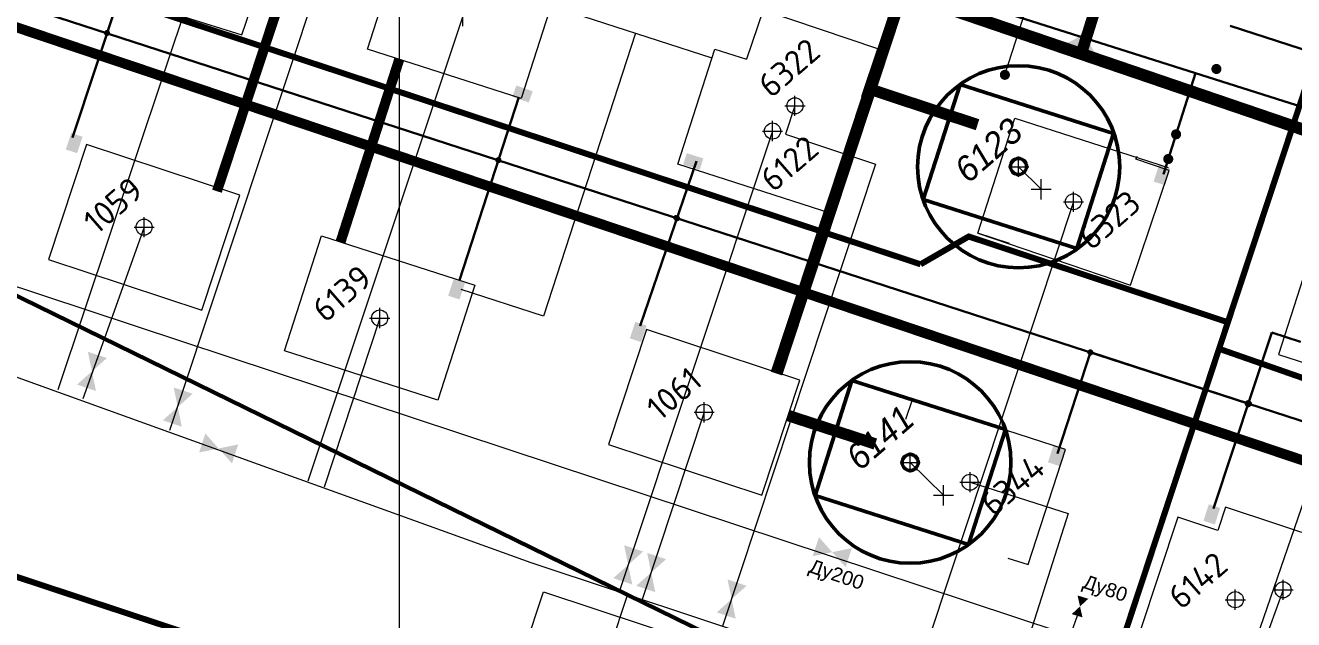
# Model space of a CAD drawing. Header units: millimetres. Extents: x 519 to 9564855, y -810 to 5021775.
# Drawn here: x 9523814 to 9524444, y 5000502 to 5000796 of the extents above; entities that cross this region are included whole.
import ezdxf

# ---------------------------------------------------------------- set-up
doc = ezdxf.new("R2010")
doc.units = ezdxf.units.MM
doc.header["$LTSCALE"] = 2
doc.header["$MEASUREMENT"] = 0
doc.header["$PDMODE"] = 2
doc.header["$PDSIZE"] = 5
doc.linetypes.add('1', pattern=[0])
doc.linetypes.add('DASHED2', pattern=[9.525, 6.35, -3.175])
for name, color, linetype in [('160 скважин на 2012 год', 7, 'Continuous'), ('164 скв. на 2011 год (измененные)', 121, 'Continuous'), ('Existing roads', 41, 'Continuous'), ('Future Roads', 44, 'Continuous'), ('GRID_PULKOVO', 7, 'Continuous'), ('OilColl&Flowlines', 3, 'Continuous'), ('Stage 9.Frame&Text', 7, 'Continuous'), ('МГ-земельный участок', 7, 'Continuous'), ('Скважины на 2013 год.', 21, '1'), ('Скважины на 2014 год', 70, 'Continuous'), ('Скважины на 2015 год', 7, 'Continuous')]:
    doc.layers.add(name, color=color, linetype=linetype)
for name, color, linetype, lineweight in [('160 скважин на 2012 год - Электрика', 192, 'Continuous', 30), ('160 скважин на2012 год.Выкидные линии', 5, 'Continuous', 30), ('WELLS(drilled after 2000y)', 6, 'Continuous', 40), ('Новый водовод', 5, 'g_122_vpr', 30), ('Скважины на 2026', 222, 'Continuous', 50), ('СНГ_трубопроводы', 244, 'Continuous', 50), ('Электро', 1, 'Continuous', 30), ('Электроснаб', 1, 'Continuous', 18), ('Электроснабжене', 1, 'Continuous', 18)]:
    doc.layers.add(name, color=color, linetype=linetype, lineweight=lineweight)
doc.styles.add('92051501$0$STANDARD', font='simplex.shx')
doc.styles.add('Arial', font='arial.ttf', dxfattribs={"height": 30})
doc.styles.add('Elect', font='isocpeur.ttf')
doc.styles.add('Line_GUGK', font='')
doc.styles.get('Line_GUGK').set_extended_font_data('Bm431', italic=True)
doc.linetypes.add('g_122_vpr', pattern='A,2,-2,3,-0.6,["Впр",Line_GUGK,S=2,R=0,X=0,Y=-1],-6.4,3,-2,8,-2,8,-2,6', length=45)
doc.linetypes.add('WTR_LINE', pattern='A,0.5,-0.2,["W",92051501$0$STANDARD,S=0.1,R=0,X=-0.1,Y=-0.05],-0.05', length=0.75)

msp = doc.modelspace()

# ---------------------------------------------------------------- hatches: boundary and pattern name
at = {"layer": '160 скважин на 2012 год - Электрика', "lineweight": 0, "ltscale": 7.5}
msp.add_hatch(color=1, dxfattribs=at).paths.add_polyline_path([(9524382.54173, 5000725.29116), (9524376.91936, 5000727.11722), (9524374.25722, 5000718.92057), (9524379.8796, 5000717.09452)])
at = {"layer": 'Existing roads', "lineweight": 0}
h = msp.add_hatch(color=256, dxfattribs=at)
h.paths.add_polyline_path([(9524340.10525, 5000791.78398), (9524338.47532, 5000792.25172, -0.155118741), (9524329.14877, 5000787.30047), (9524337.65799, 5000784.40717)])
h.paths.add_polyline_path([(9524341.67199, 5000791.33437), (9524340.10525, 5000791.78398), (9524337.65799, 5000784.40717), (9524346.40624, 5000781.4326, -0.161550784)])
at = {"layer": 'Электро', "ltscale": 0.5}
for points in [[(9524064.23181, 5000758.1671), (9524066.1968, 5000763.74243), (9524058.06874, 5000766.60712), (9524056.10374, 5000761.03178)], [(9524149.06389, 5000724.75393), (9524150.85966, 5000730.38605), (9524142.6488, 5000733.00403), (9524140.85304, 5000727.3719)], [(9524382.54109, 5000725.29077), (9524376.91872, 5000727.11683), (9524374.25658, 5000718.92019), (9524379.87896, 5000717.09413)], [(9524024.26041, 5000662.25768), (9524029.87265, 5000660.40069), (9524032.57988, 5000668.58255), (9524026.96764, 5000670.43953)], [(9524114.38382, 5000641.11228), (9524119.99605, 5000639.25529), (9524122.70328, 5000647.43715), (9524117.09105, 5000649.29413)], [(9524321.83767, 5000579.58116), (9524327.46004, 5000577.7551), (9524330.12218, 5000585.95174), (9524324.49981, 5000587.7778)]]:
    msp.add_hatch(color=256, dxfattribs=at).paths.add_polyline_path(points)
at = {"layer": 'Электро'}
for points in [[(9523834.53506, 5000734.84741), (9523840.14729, 5000732.99043), (9523842.85452, 5000741.17229), (9523837.24229, 5000743.02927)], [(9524398.97556, 5000550.58135), (9524404.5878, 5000548.72437), (9524407.29502, 5000556.90623), (9524401.68279, 5000558.76321)]]:
    msp.add_hatch(color=256, dxfattribs=at).paths.add_polyline_path(points)
at = {"layer": 'Электроснаб', "linetype": 'ByBlock', "lineweight": 0, "ltscale": 0.5}
for points in [[(9524064.23181, 5000758.1671), (9524066.1968, 5000763.74243), (9524058.06874, 5000766.60712), (9524056.10374, 5000761.03178)], [(9524149.06389, 5000724.75393), (9524150.85966, 5000730.38605), (9524142.6488, 5000733.00403), (9524140.85304, 5000727.3719)], [(9524382.54109, 5000725.29077), (9524376.91872, 5000727.11683), (9524374.25658, 5000718.92019), (9524379.87896, 5000717.09413)], [(9524024.26041, 5000662.25768), (9524029.87265, 5000660.40069), (9524032.57988, 5000668.58255), (9524026.96764, 5000670.43953)], [(9524114.38382, 5000641.11228), (9524119.99605, 5000639.25529), (9524122.70328, 5000647.43715), (9524117.09105, 5000649.29413)], [(9524321.83767, 5000579.58116), (9524327.46004, 5000577.7551), (9524330.12218, 5000585.95174), (9524324.49981, 5000587.7778)]]:
    msp.add_hatch(color=1, dxfattribs=at).paths.add_polyline_path(points)
at = {"layer": 'Электроснаб', "linetype": 'ByBlock', "lineweight": 0}
for points in [[(9523834.53506, 5000734.84741), (9523840.14729, 5000732.99043), (9523842.85452, 5000741.17229), (9523837.24229, 5000743.02927)], [(9524398.97556, 5000550.58135), (9524404.5878, 5000548.72437), (9524407.29502, 5000556.90623), (9524401.68279, 5000558.76321)]]:
    msp.add_hatch(color=1, dxfattribs=at).paths.add_polyline_path(points)
at = {"layer": 'Электроснабжене', "linetype": 'ByBlock', "lineweight": 0, "ltscale": 0.5}
for points in [[(9524064.23181, 5000758.1671), (9524066.1968, 5000763.74243), (9524058.06874, 5000766.60712), (9524056.10374, 5000761.03178)], [(9524149.06389, 5000724.75393), (9524150.85966, 5000730.38605), (9524142.6488, 5000733.00403), (9524140.85304, 5000727.3719)], [(9524382.54109, 5000725.29077), (9524376.91872, 5000727.11683), (9524374.25658, 5000718.92019), (9524379.87896, 5000717.09413)], [(9524024.26041, 5000662.25768), (9524029.87265, 5000660.40069), (9524032.57988, 5000668.58255), (9524026.96764, 5000670.43953)], [(9524114.38382, 5000641.11228), (9524119.99605, 5000639.25529), (9524122.70328, 5000647.43715), (9524117.09105, 5000649.29413)], [(9524321.83767, 5000579.58116), (9524327.46004, 5000577.7551), (9524330.12218, 5000585.95174), (9524324.49981, 5000587.7778)]]:
    msp.add_hatch(color=1, dxfattribs=at).paths.add_polyline_path(points)
at = {"layer": 'Электроснабжене', "linetype": 'ByBlock', "lineweight": 0}
for points in [[(9523834.53506, 5000734.84741), (9523840.14729, 5000732.99043), (9523842.85452, 5000741.17229), (9523837.24229, 5000743.02927)], [(9524398.97556, 5000550.58135), (9524404.5878, 5000548.72437), (9524407.29502, 5000556.90623), (9524401.68279, 5000558.76321)]]:
    msp.add_hatch(color=1, dxfattribs=at).paths.add_polyline_path(points)

# ---------------------------------------------------------------- linework, layer by layer
at = {"color": 3, "linetype": 'ByBlock', "lineweight": 0, "ltscale": 80}
for points in [[(9523965.02185, 5000833.35343), (9523965.02185, 5000833.35343), (9523885.98104, 5000595.40338)], [(9524196.3, 5000756.5), (9524191.63275, 5000742.44316), (9524236.24934, 5000727.4845), (9524160.41336, 5000498.29098)]]:
    msp.add_lwpolyline(points, dxfattribs=at)
at = {"layer": '160 скважин на 2012 год', "color": 8, "linetype": 'ByBlock', "lineweight": 0, "ltscale": 80, "const_width": 0.2, "elevation": 0.00005}
msp.add_lwpolyline([(9524286.89802, 5000747.12821), (9524233.85751, 5000764.68828)], dxfattribs=at)
at = {"layer": '160 скважин на 2012 год', "color": 0, "linetype": 'ByBlock', "lineweight": 0, "elevation": 0.00005}
msp.add_lwpolyline([(9524287.12239, 5000693.68742), (9524286.97441, 5000693.23885), (9524362.7659, 5000667.53401), (9524382.04454, 5000724.37762), (9524365.4269, 5000730.01961)], dxfattribs=at)
at = {"layer": '160 скважин на 2012 год', "color": 0, "linetype": 'ByBlock', "lineweight": 0}
msp.add_circle((9524334.5, 5000708.9), 4, dxfattribs=at)
msp.add_point((9524334.5, 5000708.9), dxfattribs=at)
at = {"layer": '160 скважин на 2012 год - Электрика', "color": 1, "linetype": 'ByBlock', "lineweight": 0, "ltscale": 80}
for p, q in [((9524300.47372, 5000771.89807, 0), (9524355.02349, 5000940.92859)), ((9524379.1398, 5000722.6673, 0), (9524385.40393, 5000742.37489, 0))]:
    msp.add_line(p, q, dxfattribs=at)
at = {"layer": '160 скважин на 2012 год - Электрика', "color": 1, "linetype": 'ByBlock', "lineweight": 0, "ltscale": 80, "const_width": 2.5}
for points, elevation in [([(9524299.22372, 5000771.89807, 1), (9524301.72372, 5000771.89807, 1)], 0), ([(9524404.16745, 5000774.80382, 1), (9524406.66745, 5000774.80382, 1)], 0.00005), ([(9524384.15393, 5000742.37489, 1), (9524386.65393, 5000742.37489, 1)], 0), ([(9524380.25852, 5000730.11761, 1), (9524382.75852, 5000730.11761, 1)], 0)]:
    msp.add_lwpolyline(points, format="xyb", close=True, dxfattribs=dict(at, elevation=elevation))
at = {"layer": '160 скважин на2012 год.Выкидные линии', "color": 3, "linetype": 'ByBlock', "lineweight": 0, "ltscale": 80}
msp.add_lwpolyline([(9524334.5, 5000708.9), (9524254.5112, 5000467.15571)], dxfattribs=at)
at = {"layer": '164 скв. на 2011 год (измененные)', "color": 0, "linetype": 'ByBlock', "lineweight": 0, "elevation": 0.00005}
msp.add_lwpolyline([(9524229.48877, 5000761.21422), (9524237.46029, 5000784.77926), (9524180.60157, 5000804.01328), (9524172.3406, 5000779.59261)], dxfattribs=at)
at = {"layer": '164 скв. на 2011 год (измененные)', "color": 0, "linetype": 'ByBlock', "lineweight": 0}
msp.add_circle((9524196.3, 5000756.5), 4, dxfattribs=at)
msp.add_point((9524196.3, 5000756.5), dxfattribs=at)
at = {"layer": 'DEFPOINTS', "color": 1, "lineweight": 0, "ltscale": 80}
msp.add_point((9523873.4, 5000696.3), dxfattribs=at)
at = {"layer": 'Existing roads', "linetype": 'ByBlock', "lineweight": 0, "const_width": 6, "flags": 128}
msp.add_lwpolyline([(9524774.62817, 5000692.21688, 0.006073519), (9524774.62817, 5000692.21688, -0.212670047), (9524624.79718, 5000684.51566), (9522916.99772, 5001267.47845)], format="xyb", dxfattribs=at)
at = {"layer": 'Existing roads', "lineweight": 0, "const_width": 5.7, "flags": 128}
for points in [[(9524352.09673, 5000826.05855), (9524338.52602, 5000782.89927)], [(9524192.92074, 5000602.80183), (9524236.18988, 5000588.70656)]]:
    msp.add_lwpolyline(points, dxfattribs=at)
at = {"layer": 'Existing roads', "linetype": 'ByBlock', "lineweight": 0, "const_width": 6, "elevation": 0.00005, "flags": 128}
msp.add_lwpolyline([(9524187.16295, 5000623.6465), (9524249.67366, 5000813.17507)], dxfattribs=at)
at = {"layer": 'Existing roads', "linetype": 'ByBlock', "lineweight": 0, "ltscale": 5, "const_width": 5}
msp.add_lwpolyline([(9524000, 5000779.59825), (9523970.85371, 5000688.96697)], dxfattribs=at)
at = {"layer": 'Existing roads', "lineweight": 0, "const_width": 5.7, "elevation": 0.00005, "flags": 128}
msp.add_lwpolyline([(9524233.85751, 5000764.68828), (9524286.89802, 5000747.12821)], dxfattribs=at)
at = {"layer": 'Future Roads', "linetype": 'ByBlock', "lineweight": 0, "ltscale": 25, "const_width": 5, "elevation": 0.00005}
msp.add_lwpolyline([(9523972.38765, 5000904.4914), (9523909.54665, 5000714.13635)], dxfattribs=at)
at = {"layer": 'GRID_PULKOVO', "lineweight": 0}
msp.add_line((9524000, 5011000), (9524000, 4992000), dxfattribs=at)
at = {"layer": 'OilColl&Flowlines', "linetype": 'ByBlock', "lineweight": 0}
for p, q in [((9522799.78042, 5000986.75038), (9524065.21851, 5000529.78924)), ((9524151.3, 5000604.4), (9524120.55433, 5000511.47961)), ((9524065.21851, 5000529.78924), (9524376.73037, 5000426.7156)), ((9524438.5, 5000516.3), (9524402.71033, 5000417.86789))]:
    msp.add_line(p, q, dxfattribs=at)
at = {"layer": 'OilColl&Flowlines', "color": 3, "linetype": 'ByBlock', "lineweight": 0, "ltscale": 25}
msp.add_line((9523873.4, 5000696.3), (9523843.01704, 5000611.13138), dxfattribs=at)
at = {"layer": 'OilColl&Flowlines', "color": 3, "lineweight": 0}
for points in [[(9523854.93273, 5000631.33587), (9523847.5167, 5000624.73039), (9523845.50421, 5000634.4556)], [(9523849.5292, 5000615.00518), (9523840.10068, 5000618.12491), (9523847.5167, 5000624.73039)]]:
    msp.add_solid(points, dxfattribs=at)
at = {"layer": 'OilColl&Flowlines', "linetype": 'ByBlock', "lineweight": 0}
for points in [[(9523897.51696, 5000613.61381), (9523890.10093, 5000607.00833), (9523888.08843, 5000616.73354)], [(9523892.11343, 5000597.28312), (9523882.68491, 5000600.40285), (9523890.10093, 5000607.00833)], [(9524120.99996, 5000535.29271), (9524113.58393, 5000528.68723), (9524111.57143, 5000538.41244)], [(9524132.40847, 5000531.49808), (9524124.99244, 5000524.8926), (9524122.97994, 5000534.61781)], [(9524115.59643, 5000518.96202), (9524106.16791, 5000522.08175), (9524113.58393, 5000528.68723)], [(9524127.00494, 5000515.16739), (9524117.57641, 5000518.28712), (9524124.99244, 5000524.8926)], [(9524172.31292, 5000518.29442), (9524164.8969, 5000511.68894), (9524162.8844, 5000521.41415)], [(9524166.9094, 5000501.96373), (9524157.48087, 5000505.08346), (9524164.8969, 5000511.68894)]]:
    msp.add_solid(points, dxfattribs=at)
at = {"layer": 'OilColl&Flowlines', "lineweight": 0}
for points in [[(9523903.79426, 5000593.88036), (9523910.39974, 5000586.46434), (9523900.67453, 5000584.45184)], [(9523920.12495, 5000588.47684), (9523917.00522, 5000579.04831), (9523910.39974, 5000586.46434)]]:
    msp.add_solid(points, dxfattribs=at)
at = {"layer": 'Stage 9.Frame&Text', "color": 0, "linetype": 'ByBlock', "lineweight": 0, "elevation": 0.00005}
msp.add_lwpolyline([(9523825.99218, 5000680.2859), (9523901.9727, 5000655.14532), (9523920.82814, 5000712.13072), (9523844.84761, 5000737.2713)], close=True, dxfattribs=at)
at = {"layer": 'Stage 9.Frame&Text', "color": 0, "lineweight": 0, "elevation": 0.00005}
msp.add_lwpolyline([(9524406.11109, 5000545.79883), (9524386.24761, 5000552.3713), (9524367.39218, 5000495.3859), (9524443.3727, 5000470.24532), (9524447.19907, 5000481.80948)], dxfattribs=at)
at = {"layer": 'Stage 9.Frame&Text', "color": 0, "linetype": 'ByBlock', "lineweight": 0}
for centre in [(9523873.4, 5000696.3), (9524414.8, 5000511.4)]:
    msp.add_circle(centre, 4, dxfattribs=at)
msp.add_point((9523873.4, 5000696.3), dxfattribs=at)
at = {"layer": 'Stage 9.Frame&Text', "color": 0, "linetype": 'ByBlock', "lineweight": 0, "ltscale": 5}
msp.add_point((9524414.8, 5000511.4), dxfattribs=at)
at = {"layer": 'WELLS(drilled after 2000y)', "color": 0, "linetype": 'ByBlock', "lineweight": 0}
msp.add_lwpolyline([(9524103.88202, 5000588.47759), (9524179.86255, 5000563.33701), (9524198.71798, 5000620.32241), (9524122.73745, 5000645.46299)], close=True, dxfattribs=at)
msp.add_lwpolyline([(9524447.19907, 5000481.80948), (9524467.06255, 5000475.23701), (9524485.91798, 5000532.22241), (9524409.93745, 5000557.36299), (9524406.11109, 5000545.79883)], dxfattribs=at)
for centre in [(9524151.3, 5000604.4), (9524438.5, 5000516.3)]:
    msp.add_circle(centre, 4, dxfattribs=at)
at = {"layer": 'WELLS(drilled after 2000y)', "color": 0, "linetype": 'ByBlock', "lineweight": 0, "ltscale": 80}
for p in [(9524151.3, 5000604.4), (9524438.5, 5000516.3)]:
    msp.add_point(p, dxfattribs=at)
at = {"layer": 'МГ-земельный участок', "color": 0, "linetype": 'DASHED2', "lineweight": 25, "ltscale": 5, "const_width": 2}
msp.add_lwpolyline([(9522167.80801, 4999999.48247), (9521654, 5002362), (9522840, 5002532), (9525642, 5002155), (9528521, 5002235), (9531281, 5003464), (9533105, 5001043), (9546614, 4998215), (9544978, 4995525), (9543652, 4996420), (9539605, 4995735), (9529554.6705, 4998798.09585), (9529554.71722, 4998845.23995), (9529525.402, 4998845.269), (9529525.36994, 4998882.97318), (9529309.91997, 4998882.84552), (9526935, 5000017), (9526935, 4999132), (9522906, 5001105), (9522683.367, 5000265.06642), (9522496, 5000315)], close=True, dxfattribs=at)
at = {"layer": 'Новый водовод', "color": 5, "linetype": 'WTR_LINE', "lineweight": 0, "ltscale": 40, "const_width": 3}
for points in [[(9522948.4, 5002102.54), (9522579.30404, 5001066.25219), (9522803.12057, 5000994.80708), (9522756.95, 5000871.24), (9524314.11, 5000356)], [(9522726.76162, 5001184.77028), (9524258.65271, 5000677.86962)], [(9524314.11452, 5000355.99851), (9524314.11452, 5000355.99851), (9524314.11452, 5000355.99851), (9524314.11452, 5000355.99851), (9524314.11452, 5000355.99851), (9524314.11452, 5000355.99851), (9524575.71808, 5001146.61901)], [(9524406.74038, 5000635.9329), (9525343.15905, 5000308.88892)]]:
    msp.add_lwpolyline(points, dxfattribs=at)
at = {"layer": 'Новый водовод', "color": 5, "linetype": 'WTR_LINE', "lineweight": 0, "ltscale": 50, "const_width": 3}
msp.add_lwpolyline([(9524258.65271, 5000677.86962), (9524282.53007, 5000691.64807), (9524411.09926, 5000649.1066)], dxfattribs=at)
at = {"layer": 'Скважины на 2013 год.', "color": 3, "linetype": 'ByBlock', "lineweight": 0, "ltscale": 5}
for p, q in [((9524283.2, 5000569.7), (9524331.85153, 5000554.19386)), ((9524331.85153, 5000554.19386), (9524299.37917, 5000452.30971)), ((9524113.20652, 5000513.91087), (9524100.1, 5000474.3))]:
    msp.add_line(p, q, dxfattribs=at)
at = {"layer": 'Скважины на 2013 год.', "color": 0, "linetype": 'ByBlock', "lineweight": 0}
msp.add_lwpolyline([(9524302.00585, 5000532.05364), (9524312.01178, 5000528.83582), (9524330.49691, 5000585.91734), (9524254.38822, 5000610.56418), (9524251.21181, 5000600.75553)], dxfattribs=at)
msp.add_circle((9524283.2, 5000569.7), 4, dxfattribs=at)
msp.add_point((9524283.2, 5000569.7), dxfattribs=at)
at = {"layer": 'Скважины на 2014 год', "color": 0, "linetype": 'ByBlock', "lineweight": 0}
msp.add_lwpolyline([(9524052.68202, 5000458.37759), (9524071.53745, 5000515.36299), (9524147.51798, 5000490.22241), (9524128.66255, 5000433.23701), (9524052.68202, 5000458.37759)], dxfattribs=at)
at = {"layer": 'Скважины на 2015 год', "color": 1, "lineweight": 0}
for p, q in [((9524670.53323, 5000527.69936, 0), (9523371.45281, 5000949.79618, 0)), ((9524075.16097, 5000806.09559), (9524155.11298, 5000780.38368)), ((9524117.19405, 5000792.5781), (9524071.54203, 5000652.07561, 0)), ((9524071.54203, 5000652.07561, 0), (9524030.74024, 5000665.33291, 0))]:
    msp.add_line(p, q, dxfattribs=at)
at = {"layer": 'Скважины на 2015 год', "color": 3, "linetype": 'ByBlock', "lineweight": 0, "ltscale": 5}
for p, q in [((9523905.3, 5000838.8), (9523830.53076, 5000615.5621)), ((9524031.5, 5000801), (9523954.56074, 5000570.29815)), ((9524185.2, 5000744), (9524109.11897, 5000515.26337)), ((9523990.3, 5000651.2), (9523962.76971, 5000567.29306)), ((9524479.3691, 5000649.446), (9524399.89102, 5000418.83956))]:
    msp.add_line(p, q, dxfattribs=at)
at = {"layer": 'Скважины на 2015 год', "color": 3, "linetype": 'ByBlock', "lineweight": 0, "ltscale": 5, "const_width": 5}
msp.add_lwpolyline([(9522939.81756, 5001088.63225), (9525845.00625, 5000110.09753)], dxfattribs=at)
at = {"layer": 'Скважины на 2015 год', "color": 0, "linetype": 'ByBlock', "lineweight": 0, "elevation": 0.00005}
for points in [[(9523893.71717, 5000884.56058), (9523888.874, 5000886.0951), (9523864.71058, 5000809.83155), (9523921.90825, 5000791.70899), (9523926.03838, 5000803.77499)], [(9524302.75306, 5000688.16457), (9524286.97441, 5000693.23885), (9524305.34342, 5000750.35785), (9524381.50208, 5000725.86584)], [(9524456.59285, 5000689.59451), (9524454.56857, 5000690.25016), (9524436.19956, 5000633.13116), (9524512.35822, 5000608.63915), (9524530.72723, 5000665.75815), (9524513.73669, 5000671.22217)]]:
    msp.add_lwpolyline(points, dxfattribs=at)
at = {"layer": 'Скважины на 2015 год', "color": 0, "linetype": 'ByBlock', "lineweight": 0}
for points in [[(9524078.76813, 5000817.31215), (9524060.39912, 5000760.19316), (9523984.24046, 5000784.68517), (9524002.60947, 5000841.80416), (9524078.76813, 5000817.31215)], [(9524232.65579, 5000760.19573), (9524214.28679, 5000703.07673), (9524138.12813, 5000727.56874), (9524156.49713, 5000784.68774), (9524172.3406, 5000779.59261)], [(9524037.56813, 5000667.51215), (9524019.19912, 5000610.39316), (9523943.04046, 5000634.88517), (9523961.40947, 5000692.00416), (9524037.56813, 5000667.51215)]]:
    msp.add_lwpolyline(points, dxfattribs=at)
at = {"layer": 'Скважины на 2015 год', "color": 0, "linetype": 'ByBlock', "lineweight": 0, "ltscale": 5}
for points in [[(9524229.48877, 5000761.21422), (9524232.65579, 5000760.19573)], [(9524365.87141, 5000731.38869), (9524365.42512, 5000730.01413)], [(9524365.87141, 5000731.38869), (9524365.50712, 5000730.2559)]]:
    msp.add_lwpolyline(points, dxfattribs=at)
at = {"layer": 'Скважины на 2015 год', "color": 0, "linetype": 'ByBlock', "lineweight": 0}
for centre in [(9524185.2, 5000744), (9523990.3, 5000651.2)]:
    msp.add_circle(centre, 4, dxfattribs=at)
for p in [(9524031.5, 5000801), (9524185.2, 5000744), (9524318.5, 5000715.1, -0.00005), (9523990.3, 5000651.2), (9524270, 5000563.2)]:
    msp.add_point(p, dxfattribs=at)
at = {"layer": 'Скважины на 2026', "lineweight": 5}
for p, q in [((9524318.5, 5000715.1, -0.00005), (9524307.3, 5000726.3)), ((9524270, 5000563.2), (9524253.5, 5000579.5))]:
    msp.add_line(p, q, dxfattribs=at)
at = {"layer": 'Скважины на 2026', "linetype": 'ByBlock', "ltscale": 50, "elevation": -0.00005}
msp.add_lwpolyline([(9524259.99635, 5000709.96957), (9524336.219, 5000685.67744), (9524354.4381, 5000742.84443), (9524278.21545, 5000767.13656)], close=True, dxfattribs=at)
at = {"layer": 'Скважины на 2026', "linetype": 'ByBlock', "ltscale": 50}
msp.add_lwpolyline([(9524206.27724, 5000563.06603), (9524282.49989, 5000538.7739), (9524300.71899, 5000595.94089), (9524224.49633, 5000620.23302)], close=True, dxfattribs=at)
for centre, radius in [((9524307.3, 5000726.3, -0.00005), 50.13517), ((9524253.5, 5000579.5), 50)]:
    msp.add_circle(centre, radius, dxfattribs=at)
at = {"layer": 'Скважины на 2026', "linetype": 'ByBlock'}
for centre in [(9524307.21723, 5000726.407, -0.00005), (9524253.5, 5000579.5)]:
    msp.add_circle(centre, 4, dxfattribs=at)
at = {"layer": 'Скважины на 2026', "linetype": 'ByBlock', "lineweight": 0}
for p in [(9524307.3, 5000726.3), (9524253.5, 5000579.5)]:
    msp.add_point(p, dxfattribs=at)
at = {"layer": 'СНГ_трубопроводы', "color": 3, "lineweight": 0, "ltscale": 2}
for p, q in [((9525355.89444, 5000155.26135), (9522774.28292, 5001009.29588)), ((9524336.31019, 5000503.43957), (9524333.59995, 5000495.40784))]:
    msp.add_line(p, q, dxfattribs=at)
for points in [[(9524208.21246, 5000542.41307), (9524214.81794, 5000534.99705), (9524205.09273, 5000532.98455)], [(9524224.54315, 5000537.00954), (9524221.42342, 5000527.58102), (9524214.81794, 5000534.99705)], [(9524336.5136, 5000513.50842), (9524341.84839, 5000511.85096), (9524337.74559, 5000508.05963)], [(9524333.6428, 5000504.2683), (9524337.74559, 5000508.05963), (9524338.97759, 5000502.61084)]]:
    msp.add_solid(points, dxfattribs=at)
at = {"layer": 'Электро', "ltscale": 0.5}
for p, q in [((9524670.53323, 5000527.69936, 0), (9523371.45281, 5000949.79618, 0)), ((9524670.53323, 5000527.69936, 0), (9523371.45281, 5000949.79618, 0)), ((9524126.59622, 5000858.0602, 0.00003), (9524664.16758, 5000687.19115, 0)), ((9523837.88265, 5000740.75328, 0.00001), (9523867.78157, 5000831.1146, 0.00001)), ((9524412.31698, 5000796.21109, 0.00005), (9524667.31535, 5000713.15449, 0)), ((9524379.13916, 5000722.66692, 0), (9524395.05189, 5000772.72998, 0)), ((9524029.83526, 5000669.92526), (9524059.36457, 5000760.84611)), ((9524119.44191, 5000647.27096, -0.00003), (9524147.46558, 5000729.09774)), ((9524404.03365, 5000556.74003, -0.00004), (9524432.93863, 5000644.08261, -0.00004)), ((9524432.93863, 5000644.08261, -0.00004), (9524447.20448, 5000639.44735, -0.00004)), ((9524326.55314, 5000583.90352), (9524342.88876, 5000634.1794))]:
    msp.add_line(p, q, dxfattribs=at)
at = {"layer": 'Электро', "ltscale": 80}
msp.add_line((9524342.88876, 5000634.1794), (9524421.23678, 5000608.72259), dxfattribs=at)
at = {"layer": 'Электро', "ltscale": 0.5, "const_width": 1.5}
for points, elevation in [([(9523854.2945, 5000792.9114, 1), (9523855.72108, 5000792.44788, 1)], 0), ([(9524137.03358, 5000700.9517, 1), (9524138.46017, 5000700.48818, 1)], -0.00001)]:
    msp.add_lwpolyline(points, format="xyb", close=True, dxfattribs=dict(at, elevation=elevation))
for points in [[(9524048.49652, 5000729.81134, 1), (9524049.92311, 5000729.34781, 1)], [(9524342.16904, 5000634.39136, 1), (9524343.59562, 5000633.92783, 1)], [(9524420.52349, 5000608.95435, 1), (9524421.95008, 5000608.49082, 1)]]:
    msp.add_lwpolyline(points, format="xyb", close=True, dxfattribs=at)
at = {"layer": 'Электро', "ltscale": 0.5}
for centre, radius, start, end in [((9523855.00779, 5000792.67964, 0), 1, 162, 342), ((9523855.00779, 5000792.67964, 0), 0.75, 162.00000005, 342.00000005), ((9523855.00779, 5000792.67964, 0), 0.75, 342.00000005, 162.00000005), ((9524049.20981, 5000729.57958), 1, 162, 342), ((9524049.20587, 5000729.58086), 0.75, 162.00000005, 342.00000005), ((9524049.20587, 5000729.58086), 0.75, 342.00000005, 162.00000005), ((9524137.17469, 5000700.99806, 0), 0.75, 162.00000005, 342.00000005), ((9524137.17469, 5000700.99806, 0), 0.75, 342.00000005, 162.00000005), ((9524137.74688, 5000700.71994, -0.00001), 1, 162, 342), ((9524342.88876, 5000634.1794), 0.75, 342.00000005, 162.00000005), ((9524342.88233, 5000634.15959), 1, 162, 342), ((9524342.88876, 5000634.1794), 0.75, 162.00000005, 342.00000005), ((9524421.23678, 5000608.72259), 1, 162, 342)]:
    msp.add_arc(centre, radius, start, end, dxfattribs=at)
at = {"layer": 'Электро', "ltscale": 80}
for start, end in [(342, 162), (162, 342)]:
    msp.add_arc((9524421.23678, 5000608.72259), 1.25, start, end, dxfattribs=at)
at = {"layer": 'Электроснаб', "color": 1, "linetype": 'ByBlock', "lineweight": 0, "ltscale": 0.5}
for p, q in [((9524670.53323, 5000527.69936, 0), (9523371.45281, 5000949.79618, 0)), ((9524670.53323, 5000527.69936, 0), (9523371.45281, 5000949.79618, 0)), ((9524126.59622, 5000858.0602, 0.00003), (9524664.16758, 5000687.19115, 0)), ((9523837.88265, 5000740.75328, 0.00001), (9523867.78157, 5000831.1146, 0.00001)), ((9524412.31698, 5000796.21109, 0.00005), (9524667.31535, 5000713.15449, 0)), ((9524379.13916, 5000722.66692, 0), (9524395.05189, 5000772.72998, 0)), ((9524029.83526, 5000669.92526), (9524059.36457, 5000760.84611)), ((9524119.44191, 5000647.27096, -0.00003), (9524147.46558, 5000729.09774)), ((9524404.03365, 5000556.74003, -0.00004), (9524432.93863, 5000644.08261, -0.00004)), ((9524432.93863, 5000644.08261, -0.00004), (9524447.20448, 5000639.44735, -0.00004)), ((9524326.55314, 5000583.90352), (9524342.88876, 5000634.1794))]:
    msp.add_line(p, q, dxfattribs=at)
at = {"layer": 'Электроснаб', "color": 1, "linetype": 'ByBlock', "lineweight": 0, "ltscale": 80}
msp.add_line((9524342.88876, 5000634.1794), (9524421.23678, 5000608.72259), dxfattribs=at)
at = {"layer": 'Электроснаб', "color": 1, "linetype": 'ByBlock', "lineweight": 0, "ltscale": 0.5, "const_width": 1.5}
for points, elevation in [([(9523854.2945, 5000792.9114, 1), (9523855.72108, 5000792.44788, 1)], 0), ([(9524137.03358, 5000700.9517, 1), (9524138.46017, 5000700.48818, 1)], -0.00001)]:
    msp.add_lwpolyline(points, format="xyb", close=True, dxfattribs=dict(at, elevation=elevation))
for points in [[(9524048.49652, 5000729.81134, 1), (9524049.92311, 5000729.34781, 1)], [(9524342.16904, 5000634.39136, 1), (9524343.59562, 5000633.92783, 1)], [(9524420.52349, 5000608.95435, 1), (9524421.95008, 5000608.49082, 1)]]:
    msp.add_lwpolyline(points, format="xyb", close=True, dxfattribs=at)
at = {"layer": 'Электроснаб', "color": 1, "linetype": 'ByBlock', "lineweight": 0, "ltscale": 0.5}
for centre, radius, start, end in [((9523855.00779, 5000792.67964, 0), 1, 162, 342), ((9523855.00779, 5000792.67964, 0), 0.75, 162.00000005, 342.00000005), ((9523855.00779, 5000792.67964, 0), 0.75, 342.00000005, 162.00000005), ((9524049.20981, 5000729.57958), 1, 162, 342), ((9524049.20587, 5000729.58086), 0.75, 162.00000005, 342.00000005), ((9524049.20587, 5000729.58086), 0.75, 342.00000005, 162.00000005), ((9524137.17469, 5000700.99806, 0), 0.75, 162.00000005, 342.00000005), ((9524137.17469, 5000700.99806, 0), 0.75, 342.00000005, 162.00000005), ((9524137.74688, 5000700.71994, -0.00001), 1, 162, 342), ((9524342.88876, 5000634.1794), 0.75, 342.00000005, 162.00000005), ((9524342.88233, 5000634.15959), 1, 162, 342), ((9524342.88876, 5000634.1794), 0.75, 162.00000005, 342.00000005), ((9524421.23678, 5000608.72259), 1, 162, 342)]:
    msp.add_arc(centre, radius, start, end, dxfattribs=at)
at = {"layer": 'Электроснаб', "color": 1, "linetype": 'ByBlock', "lineweight": 0, "ltscale": 80}
for start, end in [(342, 162), (162, 342)]:
    msp.add_arc((9524421.23678, 5000608.72259), 1.25, start, end, dxfattribs=at)
at = {"layer": 'Электроснабжене', "color": 1, "linetype": 'ByBlock', "lineweight": 0, "ltscale": 0.5}
for p, q in [((9524670.53323, 5000527.69936, 0), (9523371.45281, 5000949.79618, 0)), ((9524670.53323, 5000527.69936, 0), (9523371.45281, 5000949.79618, 0)), ((9524126.59622, 5000858.0602, 0.00003), (9524664.16758, 5000687.19115, 0)), ((9523837.88265, 5000740.75328, 0.00001), (9523867.78157, 5000831.1146, 0.00001)), ((9524412.31698, 5000796.21109, 0.00005), (9524667.31535, 5000713.15449, 0)), ((9524379.13916, 5000722.66692, 0), (9524395.05189, 5000772.72998, 0)), ((9524029.83526, 5000669.92526), (9524059.36457, 5000760.84611)), ((9524119.44191, 5000647.27096, -0.00003), (9524147.46558, 5000729.09774)), ((9524404.03365, 5000556.74003, -0.00004), (9524432.93863, 5000644.08261, -0.00004)), ((9524432.93863, 5000644.08261, -0.00004), (9524447.20448, 5000639.44735, -0.00004)), ((9524326.55314, 5000583.90352), (9524342.88876, 5000634.1794))]:
    msp.add_line(p, q, dxfattribs=at)
at = {"layer": 'Электроснабжене', "color": 1, "linetype": 'ByBlock', "lineweight": 0, "ltscale": 80}
msp.add_line((9524342.88876, 5000634.1794), (9524421.23678, 5000608.72259), dxfattribs=at)
at = {"layer": 'Электроснабжене', "color": 1, "linetype": 'ByBlock', "lineweight": 0, "ltscale": 0.5, "const_width": 1.5}
for points, elevation in [([(9523854.2945, 5000792.9114, 1), (9523855.72108, 5000792.44788, 1)], 0), ([(9524137.03358, 5000700.9517, 1), (9524138.46017, 5000700.48818, 1)], -0.00001)]:
    msp.add_lwpolyline(points, format="xyb", close=True, dxfattribs=dict(at, elevation=elevation))
for points in [[(9524048.49652, 5000729.81134, 1), (9524049.92311, 5000729.34781, 1)], [(9524342.16904, 5000634.39136, 1), (9524343.59562, 5000633.92783, 1)], [(9524420.52349, 5000608.95435, 1), (9524421.95008, 5000608.49082, 1)]]:
    msp.add_lwpolyline(points, format="xyb", close=True, dxfattribs=at)
at = {"layer": 'Электроснабжене', "color": 1, "linetype": 'ByBlock', "lineweight": 0, "ltscale": 0.5}
for centre, radius, start, end in [((9523855.00779, 5000792.67964, 0), 1, 162, 342), ((9523855.00779, 5000792.67964, 0), 0.75, 162.00000005, 342.00000005), ((9523855.00779, 5000792.67964, 0), 0.75, 342.00000005, 162.00000005), ((9524049.20981, 5000729.57958), 1, 162, 342), ((9524049.20587, 5000729.58086), 0.75, 162.00000005, 342.00000005), ((9524049.20587, 5000729.58086), 0.75, 342.00000005, 162.00000005), ((9524137.17469, 5000700.99806, 0), 0.75, 162.00000005, 342.00000005), ((9524137.17469, 5000700.99806, 0), 0.75, 342.00000005, 162.00000005), ((9524137.74688, 5000700.71994, -0.00001), 1, 162, 342), ((9524342.88876, 5000634.1794), 0.75, 342.00000005, 162.00000005), ((9524342.88233, 5000634.15959), 1, 162, 342), ((9524342.88876, 5000634.1794), 0.75, 162.00000005, 342.00000005), ((9524421.23678, 5000608.72259), 1, 162, 342)]:
    msp.add_arc(centre, radius, start, end, dxfattribs=at)
at = {"layer": 'Электроснабжене', "color": 1, "linetype": 'ByBlock', "lineweight": 0, "ltscale": 80}
for start, end in [(342, 162), (162, 342)]:
    msp.add_arc((9524421.23678, 5000608.72259), 1.25, start, end, dxfattribs=at)

# ---------------------------------------------------------------- texts
at = {"layer": '160 скважин на 2012 год', "color": 0, "linetype": 'ByBlock', "lineweight": 0, "style": 'Elect'}
msp.add_text('6323', height=12, rotation=41, dxfattribs=at).set_placement((9524343.46854, 5000684.26927))
at = {"layer": '164 скв. на 2011 год (измененные)', "color": 0, "linetype": 'ByBlock', "lineweight": 0, "style": 'Elect'}
msp.add_text('6322', height=12, rotation=41, dxfattribs=at).set_placement((9524184.58087, 5000759.84748))
at = {"layer": 'Stage 9.Frame&Text', "color": 0, "linetype": 'ByBlock', "lineweight": 0, "style": 'Elect'}
msp.add_text('1059', height=12, rotation=41, dxfattribs=at).set_placement((9523849.98326, 5000692.18263))
at = {"layer": 'Stage 9.Frame&Text', "color": 0, "lineweight": 0, "style": 'Elect'}
msp.add_text('6142', height=12, rotation=41, dxfattribs=at).set_placement((9524388.03182, 5000505.91589))
at = {"layer": 'WELLS(drilled after 2000y)', "color": 0, "linetype": 'ByBlock', "lineweight": 0, "style": 'Elect'}
msp.add_text('1061', height=12, rotation=41, dxfattribs=at).set_placement((9524129.36352, 5000599.63123))
at = {"layer": 'Скважины на 2013 год.', "color": 0, "linetype": 'ByBlock', "lineweight": 0, "style": 'Elect'}
msp.add_text('6344', height=12, rotation=41, dxfattribs=at).set_placement((9524294.95276, 5000552.16005))
at = {"layer": 'Скважины на 2015 год', "color": 0, "linetype": 'ByBlock', "lineweight": 0, "style": 'Elect'}
for s, p in [('6122', (9524185.68162, 5000713.16518)), ('6139', (9523963.40147, 5000648.38624))]:
    msp.add_text(s, height=12, rotation=41, dxfattribs=at).set_placement(p)
at = {"layer": 'Скважины на 2026', "linetype": 'ByBlock', "style": 'Line_GUGK'}
for s, p in [('6123', (9524282.29927, 5000717.58795, -0.00005)), ('6141', (9524228.55505, 5000574.91168, -0.00005))]:
    msp.add_text(s, height=12.5, rotation=41, dxfattribs=at).set_placement(p)
at = {"layer": 'СНГ_трубопроводы', "color": 3, "lineweight": 0, "ltscale": 2, "style": 'Arial'}
for s, p in [('Ду200', (9524202.72957, 5000525.19677)), ('Ду80', (9524338.61931, 5000517.44522))]:
    msp.add_text(s, height=7, rotation=341.08548581, dxfattribs=at).set_placement(p)

doc.saveas('drawing.dxf')
